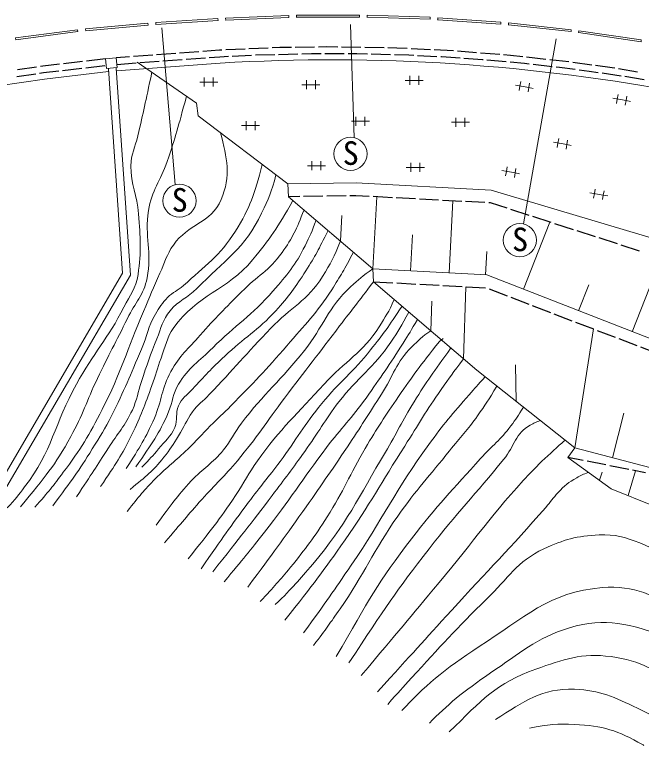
# Model space of a CAD drawing. Units: millimetres, scale not verified. Extents: x 40000 to 680000, y 20000 to 380000.
# Drawn here: x 300228 to 348920, y 240630 to 297400 of the extents above; entities that cross this region are included whole.
import ezdxf
from ezdxf.enums import TextEntityAlignment as Align

# ---------------------------------------------------------------- set-up
doc = ezdxf.new("R2010")
doc.units = ezdxf.units.MM
doc.header["$LTSCALE"] = 1000
doc.linetypes.add('CHAIN', pattern=[18.5, 12, -1.5, 3.5, -1.5])
for name, color, linetype, lineweight in [('M-BGD', 7, 'Continuous', 25), ('M-BGD-HTXT', 7, 'Continuous', 13), ('M-BMK', 2, 'CHAIN', 13), ('M-BMK-HTXT', 7, 'Continuous', 13)]:
    doc.layers.add(name, color=color, linetype=linetype, lineweight=lineweight)
doc.styles.add('ＭＳ ゴシック', font='')
doc.styles.get('ＭＳ ゴシック').set_extended_font_data('MS Gothic')

msp = doc.modelspace()

# ---------------------------------------------------------------- linework, layer by layer
at = {"layer": 'M-BGD'}
for p, q in [((316338, 294639), (316133, 294630)), ((318137, 294716), (316638, 294652)), ((319935, 294794), (318436, 294729)), ((320836, 294833), (320235, 294807)), ((321734, 294846), (320836, 294833)), ((323534, 294873), (322034, 294850)), ((324449, 294886), (323834, 294877)), ((325334, 294872), (324449, 294886)), ((327133, 294843), (325634, 294867)), ((328933, 294815), (327433, 294839)), ((329926, 294799), (329233, 294810)), ((330732, 294759), (329926, 294799)), ((332530, 294669), (331032, 294744)), ((334328, 294579), (332829, 294654)), ((309158, 294112), (308116, 294034)), ((310953, 294245), (309457, 294134)), ((312748, 294378), (311252, 294267)), ((314543, 294512), (313047, 294401)), ((316133, 294630), (314842, 294534)), ((315344, 294070), (316170, 294132)), ((316170, 294132), (316841, 294165)), ((317140, 294180), (318638, 294255)), ((318938, 294267), (320438, 294305)), ((320738, 294313), (322237, 294352)), ((322537, 294359), (323302, 294379)), ((323302, 294379), (324037, 294378)), ((324337, 294377), (325837, 294375)), ((326137, 294374), (326805, 294373)), ((326805, 294373), (327636, 294351)), ((327936, 294343), (329436, 294302)), ((329736, 294294), (330859, 294263)), ((330859, 294263), (331235, 294244)), ((331534, 294229), (333032, 294155)), ((333332, 294140), (333385, 294138)), ((333385, 294138), (334829, 294038)), ((336122, 294439), (334627, 294558)), ((337916, 294295), (336421, 294415)), ((338756, 294228), (338215, 294271)), ((339708, 294122), (338756, 294228)), ((341497, 293924), (340006, 294089)), ((303725, 293539), (302419, 293388)), ((305513, 293747), (304023, 293574)), ((307301, 293955), (305811, 293782)), ((308164, 293536), (309659, 293647)), ((309959, 293670), (311454, 293781)), ((311754, 293803), (313250, 293914)), ((313549, 293937), (315045, 294048)), ((335128, 294017), (336576, 293917)), ((336576, 293917), (336624, 293912)), ((336923, 293885), (338417, 293749)), ((338716, 293721), (339840, 293619)), ((339840, 293619), (340209, 293577)), ((340507, 293544), (341997, 293377)), ((343286, 293726), (341795, 293891)), ((345069, 293483), (343583, 293688)), ((301939, 293319), (300454, 293106)), ((302419, 293388), (302236, 293361)), ((302484, 292892), (303662, 293029)), ((303960, 293063), (305450, 293237)), ((305748, 293271), (307238, 293445)), ((342295, 293344), (342546, 293316)), ((342546, 293316), (343784, 293155)), ((344081, 293117), (344852, 293017)), ((344852, 293017), (345567, 292912)), ((346652, 293264), (345366, 293442)), ((346852, 293231), (346652, 293264)), ((348628, 292941), (347148, 293183)), ((300391, 292592), (301876, 292805)), ((302173, 292847), (302484, 292892)), ((345864, 292869), (347348, 292651)), ((347644, 292605), (349124, 292361)), ((324178, 283294), (322678, 283272)), ((325978, 283321), (324478, 283299)), ((326732, 283332), (326278, 283325)), ((327776, 283276), (326732, 283332)), ((322378, 283268), (321515, 283255)), ((329573, 283179), (328076, 283260)), ((331371, 283082), (329873, 283163)), ((333168, 282985), (331670, 283066)), ((334966, 282888), (333468, 282969)), ((336763, 282791), (335265, 282872)), ((337205, 282768), (337063, 282775)), ((338497, 282351), (337205, 282768)), ((340210, 281798), (338782, 282258)), ((341923, 281245), (340495, 281705)), ((343635, 280692), (342208, 281152)), ((345348, 280138), (343921, 280599)), ((347061, 279585), (345634, 280046)), ((348774, 279032), (347347, 279493)), ((328113, 276648), (329611, 276567)), ((329911, 276551), (331408, 276471)), ((331708, 276454), (333206, 276374)), ((333505, 276357), (335003, 276277)), ((335303, 276261), (336801, 276180)), ((337084, 276088), (338485, 275552)), ((338765, 275445), (340166, 274909)), ((340447, 274802), (341848, 274266)), ((342128, 274159), (343529, 273623)), ((343809, 273516), (345210, 272980)), ((345490, 272873), (346891, 272337)), ((347172, 272230), (348573, 271694)), ((348853, 271587), (350254, 271051)), ((344404, 262768), (343202, 263007)), ((346170, 262417), (344698, 262709)), ((347935, 262066), (346464, 262358)), ((349251, 261804), (348229, 262007))]:
    msp.add_line(p, q, dxfattribs=at)
at = {"layer": 'M-BGD-HTXT'}
for p, q in [((312700, 284209), (311656, 296364)), ((326608, 287840), (326318, 296640)), ((339765, 281137), (342307, 295523))]:
    msp.add_line(p, q, dxfattribs=at)
for centre in [(326322, 286583), (313033, 282944), (339479, 279880)]:
    msp.add_circle(centre, 1290, dxfattribs=at)
at = {"layer": 'M-BMK'}
msp.add_arc((320861, 141597), 160000, 62.98453, 100.28425, dxfattribs=at)
at = {"layer": 'M-BMK-HTXT'}
for p, q in [((316024, 297098), (311188, 296784)), ((316033, 296948), (311197, 296634)), ((316033, 296948), (316024, 297098)), ((316030, 296948), (316032, 296948)), ((316623, 297124), (321519, 297331)), ((316630, 296974), (316623, 297124)), ((321525, 297182), (321519, 297331)), ((322118, 297346), (327018, 297363)), ((322119, 297196), (322118, 297346)), ((327019, 297213), (327018, 297363)), ((327613, 297204), (327618, 297354)), ((327618, 297354), (332516, 297189)), ((332511, 297039), (332516, 297189)), ((333116, 297157), (333106, 297007)), ((333115, 297157), (338002, 296810)), ((310579, 296734), (305734, 296285)), ((310593, 296585), (305748, 296136)), ((310593, 296585), (310579, 296734)), ((311188, 296784), (311197, 296634)), ((338001, 296810), (337990, 296661)), ((338584, 296607), (338600, 296757)), ((338600, 296757), (343472, 296228)), ((305121, 296225), (300299, 295601)), ((305140, 296076), (300319, 295452)), ((305140, 296076), (305121, 296225)), ((305748, 296136), (305734, 296285)), ((343455, 296079), (343472, 296228)), ((344045, 296004), (344067, 296152)), ((344067, 296152), (348915, 295443)), ((300319, 295452), (300299, 295601)), ((348893, 295295), (348915, 295443)), ((307301, 293955), (308116, 294034)), ((307373, 293210), (307301, 293955)), ((308116, 294034), (308187, 293289)), ((308131, 293032), (316207, 293633)), ((314364, 290532), (309755, 293696)), ((302548, 292396), (307533, 292976)), ((308187, 293289), (307373, 293210)), ((292629, 290977), (302548, 292396)), ((314961, 292510), (314961, 292160)), ((315661, 292510), (315661, 292160)), ((330924, 292637), (330924, 292287)), ((331624, 292637), (331624, 292287)), ((314611, 292160), (315661, 292160)), ((314961, 292160), (314961, 291810)), ((315661, 292160), (315661, 291810)), ((315661, 292160), (316011, 292160)), ((322550, 291949), (323600, 291949)), ((322900, 292299), (322900, 291949)), ((322900, 291949), (322900, 291599)), ((323600, 292299), (323600, 291949)), ((323600, 291949), (323600, 291599)), ((323600, 291949), (323950, 291949)), ((330574, 292287), (331624, 292287)), ((330924, 292287), (330924, 291937)), ((331624, 292287), (331624, 291937)), ((331624, 292287), (331974, 292287)), ((339139, 291915), (340173, 291732)), ((339484, 291854), (339423, 291509)), ((339545, 292198), (339484, 291854)), ((340234, 292077), (340173, 291732)), ((340173, 291732), (340113, 291388)), ((340173, 291732), (340518, 291671)), ((346699, 290901), (347733, 290719)), ((347043, 290840), (346983, 290496)), ((347104, 291185), (347043, 290840)), ((347733, 290719), (347672, 290374)), ((347793, 291063), (347733, 290719)), ((347733, 290719), (348077, 290658)), ((314364, 290532), (314483, 289540)), ((321464, 284254), (314483, 289540)), ((318212, 289131), (318212, 288781)), ((318912, 289131), (318912, 288781)), ((326393, 289119), (327443, 289119)), ((326743, 289469), (326743, 289119)), ((326743, 289119), (326743, 288769)), ((327443, 289469), (327443, 289119)), ((327443, 289119), (327443, 288769)), ((327443, 289119), (327793, 289119)), ((334164, 289035), (335214, 289035)), ((334514, 289385), (334514, 289035)), ((334514, 289035), (334514, 288685)), ((335214, 289385), (335214, 289035)), ((335214, 289035), (335214, 288685)), ((335214, 289035), (335564, 289035)), ((317862, 288781), (318912, 288781)), ((318212, 288781), (318212, 288431)), ((318912, 288781), (318912, 288431)), ((318912, 288781), (319262, 288781)), ((342095, 287480), (343130, 287298)), ((342440, 287419), (342379, 287075)), ((342501, 287764), (342440, 287419)), ((343130, 287298), (343069, 286953)), ((343190, 287643), (343130, 287298)), ((343130, 287298), (343474, 287237)), ((322972, 285656), (324022, 285656)), ((323322, 286006), (323322, 285656)), ((323322, 285656), (323322, 285306)), ((324022, 286006), (324022, 285656)), ((324022, 285656), (324022, 285306)), ((324022, 285656), (324372, 285656)), ((331009, 285880), (331009, 285530)), ((331709, 285880), (331709, 285530)), ((338489, 285568), (338428, 285223)), ((330659, 285530), (331709, 285530)), ((331009, 285530), (331009, 285180)), ((331709, 285530), (331709, 285180)), ((331709, 285530), (332059, 285530)), ((338084, 285284), (339118, 285102)), ((338428, 285223), (338367, 284879)), ((339118, 285102), (339057, 284757)), ((339178, 285447), (339118, 285102)), ((339118, 285102), (339462, 285041)), ((321464, 284254), (326752, 284333)), ((321464, 284254), (321515, 283255)), ((326752, 284333), (337259, 283766)), ((344925, 283553), (345959, 283370)), ((345270, 283492), (345209, 283147)), ((345330, 283837), (345270, 283492)), ((345959, 283370), (345898, 283026)), ((346020, 283715), (345959, 283370)), ((345959, 283370), (346304, 283310)), ((321515, 283255), (328066, 277652)), ((328062, 277652), (328364, 283244)), ((333982, 277333), (334284, 282925)), ((325533, 279818), (325639, 281784)), ((339763, 276061), (341799, 281285)), ((330987, 277495), (331137, 280291)), ((336816, 277180), (336914, 279003)), ((348216, 272767), (350475, 278563)), ((328062, 277648), (328113, 276648)), ((328066, 277652), (336904, 277176)), ((328066, 277652), (328113, 276648)), ((328113, 276648), (336135, 269787)), ((335111, 270663), (335277, 276262)), ((344040, 274395), (344829, 276420)), ((332563, 272842), (332628, 275142)), ((343744, 263750), (345201, 272984)), ((333226, 272017), (333514, 272227)), ((339204, 267352), (339152, 270199)), ((346675, 262979), (347544, 266448)), ((345667, 261221), (345866, 261857)), ((347892, 260035), (348463, 261961))]:
    msp.add_line(p, q, dxfattribs=at)
for points in [[(316611, 296973), (316630, 296974), (321524, 297182)], [(322103, 297195), (322121, 297196), (327018, 297213)], [(327597, 297204), (327615, 297204), (332509, 297039)], [(333088, 297008), (333106, 297007), (337990, 296661)], [(338568, 296609), (338585, 296607), (343454, 296079)], [(344029, 296006), (344046, 296004), (348892, 295295)], [(307519, 293187), (308616, 277315), (297830, 258912)], [(308117, 293228), (309228, 277171), (298174, 258312)], [(337259, 283766), (359244, 277213), (362147, 274434), (375054, 269864), (383953, 265752)], [(336904, 277176), (356774, 269432), (360665, 266529), (369681, 269617), (374992, 266838), (380735, 263071), (381996, 261999)], [(360603, 265665), (354304, 260971), (343744, 263750), (336135, 269787)], [(343744, 263750), (343202, 263007), (346570, 260567), (349904, 259226), (354784, 259879), (354304, 260971)]]:
    msp.add_lwpolyline(points, dxfattribs=at)
msp.add_arc((324829, 147327), 146559, 79.12127, 93.37552, dxfattribs=at)
for points, knots in [([(310892, 292916), (310373, 290517), (310247, 289904), (309803, 287980), (309594, 287072), (309273, 286588), (309260, 285656), (309239, 284176), (309741, 283388), (309853, 281912), (309992, 280078), (310093, 279021), (309816, 277203), (309653, 276137), (309216, 275627), (308722, 274668), (307466, 272228), (306362, 271090), (305028, 268692), (303330, 265639), (303145, 263466), (301007, 260704), (300499, 260049), (300319, 259769), (299648, 259074)], [0, 0, 0, 0, 1, 1, 1, 2, 2, 2, 3, 3, 3, 4, 4, 4, 5, 5, 5, 6, 6, 6, 7, 7, 7, 8, 8, 8, 8]), ([(313583, 291068), (312923, 288633), (312753, 287946), (312077, 285990), (311557, 284483), (310883, 283746), (310631, 282171), (310310, 280154), (310916, 278947), (310520, 276943), (310256, 275604), (309597, 275024), (308994, 273799), (308094, 271968), (307532, 270970), (306658, 269126), (305827, 267376), (305527, 266314), (304593, 264616), (303331, 262322), (302635, 261558), (300689, 259165)], [0, 0, 0, 0, 1, 1, 1, 2, 2, 2, 3, 3, 3, 4, 4, 4, 5, 5, 5, 6, 6, 6, 7, 7, 7, 7]), ([(316230, 288217), (316722, 286249), (317071, 284886), (316267, 283024), (315475, 281190), (313707, 281137), (312559, 279502), (312016, 278728), (311911, 278176), (311521, 277314), (311000, 276163), (310739, 275505), (310244, 274342), (308981, 271376), (308500, 269609), (307038, 266736), (306019, 264733), (305357, 263643), (304011, 261844), (303192, 260748), (302886, 260356), (301797, 259129)], [0, 0, 0, 0, 1, 1, 1, 2, 2, 2, 3, 3, 3, 4, 4, 4, 5, 5, 5, 6, 6, 6, 7, 7, 7, 7]), ([(319471, 285763), (318833, 283406), (318550, 282421), (317379, 280577), (316155, 278649), (315039, 277874), (313338, 276350), (312892, 275950), (312528, 275857), (312115, 275423), (311681, 274969), (311484, 274667), (311168, 274125), (310591, 273138), (310527, 272461), (310081, 271408), (309217, 269371), (308740, 268224), (307763, 266238), (307249, 265195), (306872, 264657), (306262, 263666), (305159, 261872), (304704, 261306), (303190, 259236)], [0, 0, 0, 0, 1, 1, 1, 2, 2, 2, 3, 3, 3, 4, 4, 4, 5, 5, 5, 6, 6, 6, 7, 7, 7, 8, 8, 8, 8]), ([(320529, 284962), (320189, 283607), (319947, 283108), (319419, 281986), (318132, 279255), (316496, 278278), (314376, 276128), (313633, 275374), (312967, 275207), (312300, 274385), (311711, 273660), (311628, 273089), (311276, 272223), (310757, 270949), (310517, 270214), (310081, 268909), (309792, 268043), (309756, 267511), (309375, 266681), (308807, 265445), (308246, 264883), (307513, 263737), (306561, 262251), (306252, 261784), (305047, 259951)], [0, 0, 0, 0, 1, 1, 1, 2, 2, 2, 3, 3, 3, 4, 4, 4, 5, 5, 5, 6, 6, 6, 7, 7, 7, 8, 8, 8, 8]), ([(321850, 282968), (320615, 280777), (320105, 280031), (318714, 278352), (316703, 275925), (314412, 275665), (312597, 273087), (312015, 272262), (311959, 271646), (311602, 270702), (311294, 269886), (311199, 269401), (310896, 268583), (310337, 267075), (310044, 266217), (309334, 264773), (308523, 263122), (308126, 262557), (306905, 260736)], [0, 0, 0, 0, 1, 1, 1, 2, 2, 2, 3, 3, 3, 4, 4, 4, 5, 5, 5, 6, 6, 6, 6]), ([(308906, 262130), (310011, 263895), (310382, 264451), (311085, 266060), (311684, 267430), (311638, 268361), (312363, 269670), (313050, 270911), (313711, 271427), (314645, 272495), (315841, 273863), (316572, 274574), (317851, 275864), (319056, 277079), (320012, 277511), (321002, 278907), (321847, 280097), (322111, 280689), (322711, 282232)], [0, 0, 0, 0, 1, 1, 1, 2, 2, 2, 3, 3, 3, 4, 4, 4, 5, 5, 5, 6, 6, 6, 6]), ([(323643, 281435), (323318, 280503), (323171, 280205), (322795, 279450), (322042, 277937), (321409, 277190), (320296, 275918), (318644, 274032), (317398, 273288), (315623, 271517), (314550, 270446), (313742, 269991), (312961, 268692), (312499, 267923), (312526, 267360), (312181, 266533), (311436, 264748), (310934, 264161), (309656, 262273)], [0, 0, 0, 0, 1, 1, 1, 2, 2, 2, 3, 3, 3, 4, 4, 4, 5, 5, 5, 6, 6, 6, 6]), ([(310120, 262237), (310749, 262897), (310926, 263087), (311405, 263664), (311926, 264291), (312340, 264581), (312662, 265329), (312926, 265943), (312700, 266400), (312963, 267014), (313223, 267621), (313602, 267824), (314047, 268311), (314988, 269342), (315534, 269905), (316547, 270865), (318052, 272292), (319120, 272859), (320513, 274397), (321531, 275520), (322032, 276218), (322850, 277494), (323605, 278673), (323840, 279134), (324579, 280634)], [0, 0, 0, 0, 1, 1, 1, 2, 2, 2, 3, 3, 3, 4, 4, 4, 5, 5, 5, 6, 6, 6, 7, 7, 7, 8, 8, 8, 8]), ([(309211, 260521), (310479, 261582), (310950, 261904), (311820, 263012), (312306, 263630), (312548, 264001), (312963, 264667), (313409, 265382), (313561, 265844), (314046, 266533), (314468, 267131), (314849, 267345), (315351, 267877), (317240, 269873), (318231, 271055), (320133, 273038), (321670, 274642), (322977, 275175), (324154, 277059), (324792, 278081), (325048, 278539), (325533, 279818)], [0, 0, 0, 0, 1, 1, 1, 2, 2, 2, 3, 3, 3, 4, 4, 4, 5, 5, 5, 6, 6, 6, 7, 7, 7, 7]), ([(326545, 278953), (325828, 277555), (325574, 277136), (324860, 276027), (323684, 274198), (322798, 273331), (321383, 271680), (319760, 269787), (318776, 268792), (317036, 267007), (316426, 266382), (316046, 266069), (315430, 265450), (314739, 264754), (314390, 264327), (313685, 263644), (312730, 262719), (312095, 262306), (311168, 261351), (310253, 260409), (309957, 260038), (308974, 258801)], [0, 0, 0, 0, 1, 1, 1, 2, 2, 2, 3, 3, 3, 4, 4, 4, 5, 5, 5, 6, 6, 6, 7, 7, 7, 7]), ([(311227, 257734), (312435, 259396), (312787, 259918), (313955, 261174), (314879, 262166), (315598, 262532), (316453, 263584), (317068, 264340), (317266, 264870), (317851, 265649), (319605, 267982), (320929, 269012), (322741, 271300), (324222, 273170), (324563, 274638), (326327, 276244), (326973, 276832), (327230, 277085), (328063, 277655)], [0, 0, 0, 0, 1, 1, 1, 2, 2, 2, 3, 3, 3, 4, 4, 4, 5, 5, 5, 6, 6, 6, 6]), ([(328113, 276648), (326829, 274975), (326508, 274555), (325480, 273212), (323808, 271029), (322869, 269808), (321207, 267616), (319767, 265717), (319063, 264572), (317537, 262742), (316520, 261523), (315842, 260935), (314786, 259750), (313627, 258451), (313264, 258016), (311880, 256370)], [0, 0, 0, 0, 1, 1, 1, 2, 2, 2, 3, 3, 3, 4, 4, 4, 5, 5, 5, 5]), ([(313718, 255125), (315525, 257423), (316067, 258048), (317395, 260047), (318084, 261085), (318376, 261729), (319101, 262742), (320895, 265248), (322198, 266423), (324276, 268699), (325902, 270479), (327260, 271115), (328549, 273152), (329055, 273952), (329273, 274276), (329722, 275273)], [0, 0, 0, 0, 1, 1, 1, 2, 2, 2, 3, 3, 3, 4, 4, 4, 5, 5, 5, 5]), ([(330327, 274755), (329242, 273111), (328900, 272633), (327887, 271347), (326528, 269622), (325481, 268899), (324096, 267195), (322726, 265509), (322141, 264426), (320846, 262682), (319915, 261427), (319342, 260763), (318403, 259513), (316917, 257534), (316468, 256860), (314726, 254354)], [0, 0, 0, 0, 1, 1, 1, 2, 2, 2, 3, 3, 3, 4, 4, 4, 5, 5, 5, 5]), ([(315616, 254116), (317876, 256967), (318475, 257699), (320242, 260047), (321240, 261374), (321809, 262111), (322772, 263464), (323831, 264951), (324315, 265862), (325420, 267315), (326871, 269225), (328127, 269949), (329451, 271949), (330042, 272841), (330272, 273177), (330863, 274297)], [0, 0, 0, 0, 1, 1, 1, 2, 2, 2, 3, 3, 3, 4, 4, 4, 5, 5, 5, 5]), ([(331537, 273720), (331010, 272832), (330860, 272599), (330414, 271889), (329343, 270182), (328697, 269255), (327526, 267616), (326408, 266051), (325620, 265297), (324457, 263765), (322535, 261233), (321615, 259697), (319648, 257200), (318446, 255674), (318043, 255169), (316505, 253345)], [0, 0, 0, 0, 1, 1, 1, 2, 2, 2, 3, 3, 3, 4, 4, 4, 5, 5, 5, 5]), ([(318344, 252930), (320432, 255754), (320978, 256485), (322614, 258801), (323989, 260749), (324754, 261845), (326082, 263825), (327142, 265406), (327698, 266316), (328729, 267917), (329651, 269348), (329862, 270395), (331076, 271588), (331618, 272120), (331850, 272348), (332563, 272842)], [0, 0, 0, 0, 1, 1, 1, 2, 2, 2, 3, 3, 3, 4, 4, 4, 5, 5, 5, 5]), ([(319293, 251804), (320453, 253030), (320778, 253396), (321665, 254472), (322867, 255931), (323493, 256794), (324511, 258386), (325792, 260388), (326253, 261661), (327466, 263705), (328420, 265314), (328995, 266193), (330053, 267736), (331230, 269453), (331668, 270007), (333226, 272017)], [0, 0, 0, 0, 1, 1, 1, 2, 2, 2, 3, 3, 3, 4, 4, 4, 5, 5, 5, 5]), ([(320479, 251566), (321901, 252946), (322300, 253437), (323385, 254709), (326012, 257791), (326950, 259930), (329030, 263404), (329933, 264912), (330331, 265821), (331257, 267315), (332301, 269001), (332711, 269552), (334126, 271505)], [0, 0, 0, 0, 1, 1, 1, 2, 2, 2, 3, 3, 3, 4, 4, 4, 4]), ([(321218, 250350), (323517, 253262), (324156, 254088), (325896, 256588), (327826, 259359), (328714, 261041), (330535, 263885), (331635, 265604), (332187, 266610), (333363, 268278), (334028, 269222), (334253, 269538), (335111, 270663)], [0, 0, 0, 0, 1, 1, 1, 2, 2, 2, 3, 3, 3, 4, 4, 4, 4]), ([(322680, 249375), (324496, 251883), (324964, 252564), (326384, 254638), (328839, 258227), (329836, 260493), (332400, 264005), (333543, 265571), (334252, 266399), (335529, 267857), (336016, 268413), (336175, 268599), (336791, 269267)], [0, 0, 0, 0, 1, 1, 1, 2, 2, 2, 3, 3, 3, 4, 4, 4, 4]), ([(323459, 248400), (324466, 249726), (324725, 250110), (325506, 251227), (327407, 253946), (328087, 255723), (329990, 258440), (331444, 260516), (332444, 261542), (334025, 263524), (334869, 264583), (335408, 265127), (336191, 266232), (336815, 267112), (337019, 267431), (337696, 268548)], [0, 0, 0, 0, 1, 1, 1, 2, 2, 2, 3, 3, 3, 4, 4, 4, 5, 5, 5, 5]), ([(339765, 266907), (339340, 266208), (339188, 266002), (338779, 265450), (337977, 264367), (337335, 263922), (336432, 262922), (334277, 260536), (333020, 259235), (331062, 256685), (328476, 253318), (327745, 251918), (325214, 247523)], [0, 0, 0, 0, 1, 1, 1, 2, 2, 2, 3, 3, 3, 4, 4, 4, 4]), ([(326189, 247036), (329039, 251327), (329828, 252561), (332427, 255906), (334599, 258701), (336003, 260116), (338237, 262862), (339062, 263876), (339135, 264886), (340283, 265510), (340583, 265673), (340725, 265766), (341083, 265862)], [0, 0, 0, 0, 1, 1, 1, 2, 2, 2, 3, 3, 3, 4, 4, 4, 4]), ([(342989, 264349), (342580, 263984), (342475, 263885), (342149, 263584), (341404, 262896), (340978, 262517), (340283, 261779), (337319, 258634), (335977, 256591), (333206, 253274), (330850, 250453), (330110, 249570), (327163, 246061)], [0, 0, 0, 0, 1, 1, 1, 2, 2, 2, 3, 3, 3, 4, 4, 4, 4]), ([(328430, 244794), (331227, 247882), (331931, 248658), (334181, 251130), (337029, 254258), (338721, 255924), (341491, 259122), (341875, 259564), (342050, 259846), (342449, 260275), (342940, 260801), (343264, 261070), (343894, 261418), (344239, 261608), (344380, 261681), (344809, 261842)], [0, 0, 0, 0, 1, 1, 1, 2, 2, 2, 3, 3, 3, 4, 4, 4, 5, 5, 5, 5]), ([(329210, 243819), (330098, 244817), (330335, 245070), (331062, 245866), (333297, 248311), (334537, 249697), (336910, 252007), (338560, 253612), (339252, 254923), (341338, 255895), (342906, 256626), (343904, 256901), (345632, 256982), (346887, 257040), (347612, 256803), (348787, 256361), (351153, 255471), (352134, 254272), (354219, 252843), (356103, 251553), (357159, 250823), (358927, 249377), (360472, 248113), (361313, 247356), (362642, 245866), (364331, 243973), (365225, 242431), (365976, 240630)], [0, 0, 0, 0, 1, 1, 1, 2, 2, 2, 3, 3, 3, 4, 4, 4, 5, 5, 5, 6, 6, 6, 7, 7, 7, 8, 8, 8, 9, 9, 9, 9]), ([(362420, 240630), (361489, 242052), (360403, 243427), (358841, 245086), (356437, 247639), (355181, 249331), (352115, 251032), (349893, 252265), (348411, 253083), (345877, 252884), (341752, 252560), (339809, 250536), (336325, 248303), (333631, 246576), (331966, 245132), (330305, 243328)], [0, 0, 0, 0, 1, 1, 1, 2, 2, 2, 3, 3, 3, 4, 4, 4, 5, 5, 5, 5]), ([(332447, 242366), (333783, 243720), (335103, 244841), (337203, 246256), (339493, 247800), (340705, 248947), (343343, 249765), (346155, 250637), (348054, 250009), (350848, 249083), (352554, 248517), (353194, 247530), (354552, 246354), (356771, 244432), (358010, 243283), (359718, 240895), (359782, 240805), (359845, 240717), (359906, 240630)], [0, 0, 0, 0, 1, 1, 1, 2, 2, 2, 3, 3, 3, 4, 4, 4, 5, 5, 5, 6, 6, 6, 6]), ([(356684, 240630), (355579, 242417), (354354, 243827), (352115, 245184), (350102, 246405), (348893, 247207), (346560, 247523), (344265, 247835), (342897, 247313), (340711, 246549), (337649, 245477), (336533, 244146), (333986, 241675)], [0, 0, 0, 0, 1, 1, 1, 2, 2, 2, 3, 3, 3, 4, 4, 4, 4]), ([(337592, 242650), (339856, 244072), (341168, 245067), (343733, 244989), (345719, 244929), (346805, 244367), (348606, 243527), (350406, 242687), (351450, 241812), (352517, 240630)], [0, 0, 0, 0, 1, 1, 1, 2, 2, 2, 3, 3, 3, 3]), ([(340224, 241967), (341734, 242273), (342359, 242318), (343733, 242260), (345875, 242169), (347138, 241770), (348996, 240700), (349038, 240677), (349078, 240653), (349118, 240630)], [0, 0, 0, 0, 1, 1, 1, 2, 2, 2, 3, 3, 3, 3])]:
    msp.add_open_spline(points, degree=3, knots=knots, dxfattribs=at)

# ---------------------------------------------------------------- texts
at = {"layer": 'M-BGD-HTXT', "style": 'ＭＳ ゴシック'}
for p in [(326341, 285176), (313052, 281538), (339498, 278473)]:
    msp.add_text('S', height=1833, dxfattribs=at).set_placement(p, align=Align.BOTTOM_CENTER)

doc.saveas('drawing.dxf')
